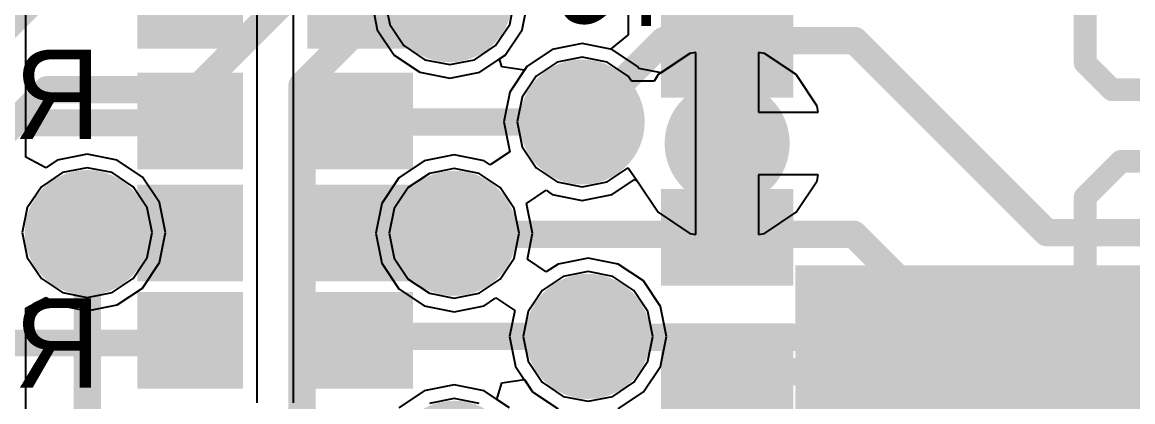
# Model space of a CAD drawing. Header units: millimetres. Extents: x 6 to 417, y 41 to 311.
# Drawn here: x 93.46 to 99.67, y 97.16 to 99.28 of the extents above; entities that cross this region are included whole.
import ezdxf

# ---------------------------------------------------------------- set-up
doc = ezdxf.new("R2010")
doc.units = ezdxf.units.MM
for name, color, linetype in [('BottomLayer', 5, 'Continuous'), ('BottomOverlay', 54, 'Continuous'), ('BottomPaste', 16, 'Continuous'), ('BottomSolder', 6, 'Continuous'), ('DrillDrawing', 1, 'Continuous'), ('KeepOutLayer', 6, 'Continuous'), ('MidLayer1', 16, 'Continuous'), ('MidLayer2', 76, 'Continuous'), ('MultiLayer', 9, 'Continuous'), ('TopLayer', 1, 'Continuous')]:
    doc.layers.add(name, color=color, linetype=linetype)

msp = doc.modelspace()

# ---------------------------------------------------------------- linework, layer by layer
at = {"layer": 'BottomLayer'}
for p, q in [((94.775, 99.05), (94.775, 99.75)), ((94.975, 99.75), (94.975, 99.05)), ((96.846, 99.579), (96.846, 99.207)), ((96.2545, 99.2354), (96.2878, 99.403)), ((96.1596, 99.0934), (96.2545, 99.2354)), ((96.846, 99.207), (96.7478, 99.1264)), ((96.59, 99.1578), (96.4224, 99.1245)), ((96.7478, 99.1264), (96.59, 99.1578)), ((96.1278, 99.0722), (96.1596, 99.0934)), ((96.4224, 99.1245), (96.2804, 99.0296)), ((94.775, 98.375), (94.775, 99.05)), ((94.975, 99.05), (94.975, 98.375)), ((96.1412, 99.0279), (96.1278, 99.0722)), ((96.2669, 99.0093), (96.1412, 99.0279)), ((96.2804, 99.0296), (96.2669, 99.0093)), ((94.775, 97.75), (94.775, 98.375)), ((94.975, 98.375), (94.975, 97.75)), ((94.775, 97.15), (94.775, 97.75)), ((94.975, 97.75), (94.975, 97.15)), ((96.1138, 97.1698), (96.1419, 97.2621)), ((96.1419, 97.2621), (96.2675, 97.2808)), ((96.2675, 97.2808), (96.3132, 97.2124)), ((96.1846, 97.1226), (96.1138, 97.1698)), ((96.3132, 97.2124), (96.4552, 97.1175))]:
    msp.add_line(p, q, dxfattribs=at)
for points, const_width in [([(99.4, 99.05), (99.4, 99.675)], 0.127), ([(97.4, 98.15), (97.4, 99.1)], 0.1524), ([(99.4, 99.05), (99.55, 98.9)], 0.127), ([(99.55, 98.9), (100.8, 98.9)], 0.127), ([(91.825, 98.715), (94.35, 98.715)], 0.15), ([(95.3, 98.72), (96.59, 98.72)], 0.1524), ([(99.4, 98.3), (99.6, 98.5)], 0.127), ([(99.6, 98.5), (100.1, 98.5)], 0.127), ([(99.4, 97.4), (99.4, 98.3)], 0.127), ([(93.825, 98.102), (94.375, 98.1)], 0.1524), ([(95.325, 98.1), (95.875, 98.098)], 0.1524), ([(95.3328, 97.522), (96.6228, 97.522)], 0.1524), ([(91.825, 97.485), (94.375, 97.485)], 0.15), ([(97.4, 97.325), (98.35, 97.325)], 0.1524)]:
    msp.add_lwpolyline(points, dxfattribs=dict(at, const_width=const_width))
for points, const_width in [([(95.7103, 99.403, 1), (95.9897, 99.403, 1)], 0.2794), ([(97.3619, 99.1, 1), (97.4381, 99.1, 1)], 0.0762), ([(99.3682, 99.05, 1), (99.4317, 99.05, 1)], 0.0635), ([(99.3682, 99.05, 1), (99.4317, 99.05, 1)], 0.0635), ([(96.4503, 98.72, 1), (96.7297, 98.72, 1)], 0.2794), ([(99.5183, 98.9, 1), (99.5818, 98.9, 1)], 0.0635), ([(99.5183, 98.9, 1), (99.5818, 98.9, 1)], 0.0635), ([(97.2603, 98.6, 1), (97.5397, 98.6, 1)], 0.2794), ([(94.3125, 98.715, 1), (94.3875, 98.715, 1)], 0.075), ([(95.2619, 98.72, 1), (95.3381, 98.72, 1)], 0.0762), ([(96.5519, 98.72, 1), (96.6281, 98.72, 1)], 0.0762), ([(99.5682, 98.5, 1), (99.6317, 98.5, 1)], 0.0635), ([(99.5682, 98.5, 1), (99.6317, 98.5, 1)], 0.0635), ([(93.6853, 98.102, 1), (93.9647, 98.102, 1)], 0.2794), ([(95.7353, 98.098, 1), (96.0147, 98.098, 1)], 0.2794), ([(99.3682, 98.3, 1), (99.4317, 98.3, 1)], 0.0635), ([(99.3682, 98.3, 1), (99.4317, 98.3, 1)], 0.0635), ([(97.3619, 98.15, 1), (97.4381, 98.15, 1)], 0.0762), ([(93.7869, 98.102, 1), (93.8631, 98.102, 1)], 0.0762), ([(94.3369, 98.1, 1), (94.4131, 98.1, 1)], 0.0762), ([(95.2869, 98.1, 1), (95.3631, 98.1, 1)], 0.0762), ([(95.8369, 98.098, 1), (95.9131, 98.098, 1)], 0.0762), ([(96.4831, 97.522, 1), (96.7625, 97.522, 1)], 0.2794), ([(95.2947, 97.522, 1), (95.3709, 97.522, 1)], 0.0762), ([(96.5847, 97.522, 1), (96.6609, 97.522, 1)], 0.0762), ([(94.3375, 97.485, 1), (94.4125, 97.485, 1)], 0.075), ([(99.3682, 97.4, 1), (99.4317, 97.4, 1)], 0.0635), ([(97.3619, 97.325, 1), (97.4381, 97.325, 1)], 0.0762), ([(98.3119, 97.325, 1), (98.3881, 97.325, 1)], 0.0762)]:
    msp.add_lwpolyline(points, format="xyb", close=True, dxfattribs=dict(at, const_width=const_width))
for points in [[(94.625, 99.6), (94.175, 99.6), (94.625, 99.2), (94.175, 99.2)], [(95.575, 99.6), (95.125, 99.6), (95.575, 99.2), (95.125, 99.2)], [(97.7, 98.925), (97.7, 99.325), (97.1, 98.925), (97.1, 99.325)], [(94.625, 98.925), (94.175, 98.925), (94.625, 98.525), (94.175, 98.525)], [(95.575, 98.925), (95.125, 98.925), (95.575, 98.525), (95.125, 98.525)], [(94.625, 98.3), (94.175, 98.3), (94.625, 97.9), (94.175, 97.9)], [(95.575, 98.3), (95.125, 98.3), (95.575, 97.9), (95.125, 97.9)], [(97.1, 98.275), (97.1, 97.875), (97.7, 98.275), (97.7, 97.875)], [(97.85, 97.85), (97.85, 96.85), (99.65, 97.85), (99.65, 96.85)], [(94.625, 97.7), (94.175, 97.7), (94.625, 97.3), (94.175, 97.3)], [(95.575, 97.7), (95.125, 97.7), (95.575, 97.3), (95.125, 97.3)], [(97.1, 97.525), (97.1, 97.125), (97.7, 97.525), (97.7, 97.125)]]:
    msp.add_solid(points, dxfattribs=at)
at = {"layer": 'BottomPaste'}
for points in [[(94.575, 99.55), (94.225, 99.55), (94.575, 99.25), (94.225, 99.25)], [(95.525, 99.55), (95.175, 99.55), (95.525, 99.25), (95.175, 99.25)], [(97.65, 98.975), (97.65, 99.275), (97.15, 98.975), (97.15, 99.275)], [(94.575, 98.875), (94.225, 98.875), (94.575, 98.575), (94.225, 98.575)], [(95.525, 98.875), (95.175, 98.875), (95.525, 98.575), (95.175, 98.575)], [(94.575, 98.25), (94.225, 98.25), (94.575, 97.95), (94.225, 97.95)], [(95.525, 98.25), (95.175, 98.25), (95.525, 97.95), (95.175, 97.95)], [(97.15, 98.225), (97.15, 97.925), (97.65, 98.225), (97.65, 97.925)], [(97.9, 97.8), (97.9, 96.9), (99.6, 97.8), (99.6, 96.9)], [(94.575, 97.65), (94.225, 97.65), (94.575, 97.35), (94.225, 97.35)], [(95.525, 97.65), (95.175, 97.65), (95.525, 97.35), (95.175, 97.35)], [(97.15, 97.475), (97.15, 97.175), (97.65, 97.475), (97.65, 97.175)]]:
    msp.add_solid(points, dxfattribs=at)
at = {"layer": 'BottomSolder', "const_width": 0.3494}
for points in [[(95.6753, 99.403, 1), (96.0247, 99.403, 1)], [(96.4153, 98.72, 1), (96.7647, 98.72, 1)], [(97.2253, 98.6, 1), (97.5747, 98.6, 1)], [(93.6503, 98.102, 1), (93.9997, 98.102, 1)], [(95.7003, 98.098, 1), (96.0497, 98.098, 1)], [(96.4481, 97.522, 1), (96.7975, 97.522, 1)], [(95.7003, 96.813, 1), (96.0497, 96.813, 1)]]:
    msp.add_lwpolyline(points, format="xyb", close=True, dxfattribs=at)
at = {"layer": 'BottomSolder'}
for points in [[(94.695, 99.67), (94.105, 99.67), (94.695, 99.13), (94.105, 99.13)], [(95.645, 99.67), (95.055, 99.67), (95.645, 99.13), (95.055, 99.13)], [(97.77, 98.855), (97.77, 99.395), (97.03, 98.855), (97.03, 99.395)], [(94.695, 98.995), (94.105, 98.995), (94.695, 98.455), (94.105, 98.455)], [(95.645, 98.995), (95.055, 98.995), (95.645, 98.455), (95.055, 98.455)], [(94.695, 98.37), (94.105, 98.37), (94.695, 97.83), (94.105, 97.83)], [(95.645, 98.37), (95.055, 98.37), (95.645, 97.83), (95.055, 97.83)], [(97.03, 98.345), (97.03, 97.805), (97.77, 98.345), (97.77, 97.805)], [(97.78, 97.92), (97.78, 96.78), (99.72, 97.92), (99.72, 96.78)], [(94.695, 97.77), (94.105, 97.77), (94.695, 97.23), (94.105, 97.23)], [(95.645, 97.77), (95.055, 97.77), (95.645, 97.23), (95.055, 97.23)], [(97.03, 97.595), (97.03, 97.055), (97.77, 97.595), (97.77, 97.055)]]:
    msp.add_solid(points, dxfattribs=at)
at = {"layer": 'DrillDrawing', "const_width": 0.1}
for points in [[(119.9857, 99, -39.996351), (119.9857, 101)], [(119.9819, 99, -39.98872), (119.9819, 101)]]:
    msp.add_lwpolyline(points, format="xyb", dxfattribs=at)
at = {"layer": 'DrillDrawing', "const_width": 0.1524}
for points in [[(95.7738, 99.403, 1), (95.9262, 99.403, 1)], [(96.5138, 98.72, 1), (96.6662, 98.72, 1)], [(97.3238, 98.6, 1), (97.4762, 98.6, 1)], [(93.7488, 98.102, 1), (93.9012, 98.102, 1)], [(95.7988, 98.098, 1), (95.9512, 98.098, 1)], [(96.5466, 97.522, 1), (96.699, 97.522, 1)]]:
    msp.add_lwpolyline(points, format="xyb", close=True, dxfattribs=at)
at = {"layer": 'KeepOutLayer', "const_width": 0.1}
msp.add_lwpolyline([(119.9857, 99, -39.996351), (119.9857, 101)], format="xyb", dxfattribs=at)
at = {"layer": 'MidLayer1'}
for p, q in [((95.4874, 99.403), (95.515, 99.2642)), ((96.185, 99.2642), (96.2126, 99.403)), ((95.515, 99.2642), (95.5936, 99.1466)), ((96.1064, 99.1466), (96.185, 99.2642)), ((95.5936, 99.1466), (95.7113, 99.068)), ((95.9888, 99.068), (96.1064, 99.1466)), ((96.59, 99.0826), (96.4512, 99.055)), ((96.7287, 99.055), (96.59, 99.0826)), ((97.1919, 99.1025), (97.0154, 98.9846)), ((97.225, 99.109), (97.1919, 99.1025)), ((97.225, 98.6), (97.225, 99.109)), ((97.6081, 99.1025), (97.575, 99.109)), ((97.575, 99.109), (97.575, 98.775)), ((97.7846, 98.9846), (97.6081, 99.1025)), ((95.7113, 99.068), (95.85, 99.0404)), ((95.85, 99.0404), (95.9888, 99.068)), ((96.4512, 99.055), (96.3336, 98.9764)), ((96.8464, 98.9764), (96.7287, 99.055)), ((96.3336, 98.9764), (96.255, 98.8587)), ((96.8647, 98.949), (96.8464, 98.9764)), ((97.0154, 98.9846), (96.9917, 98.949)), ((97.9025, 98.8081), (97.7846, 98.9846)), ((96.9917, 98.949), (96.8647, 98.949)), ((96.255, 98.8587), (96.2274, 98.72)), ((97.575, 98.775), (97.909, 98.775)), ((97.909, 98.775), (97.9025, 98.8081)), ((96.2274, 98.72), (96.255, 98.5813)), ((97.225, 98.091), (97.225, 98.6)), ((96.255, 98.5813), (96.3336, 98.4636)), ((93.825, 98.4646), (93.6863, 98.437)), ((93.9637, 98.437), (93.825, 98.4646)), ((96.3336, 98.4636), (96.4512, 98.385)), ((96.7287, 98.385), (96.8464, 98.4636)), ((96.8464, 98.4636), (96.8464, 98.4636)), ((96.8464, 98.4636), (96.8464, 98.4636)), ((96.8464, 98.4636), (96.8975, 98.3919)), ((93.6863, 98.437), (93.5686, 98.3584)), ((94.0814, 98.3584), (93.9637, 98.437)), ((95.7363, 98.4329), (95.6186, 98.3543)), ((95.875, 98.4605), (95.7363, 98.4329)), ((96.0138, 98.4329), (95.875, 98.4605)), ((96.1314, 98.3543), (96.0138, 98.4329)), ((97.909, 98.425), (97.575, 98.425)), ((97.575, 98.425), (97.575, 98.091)), ((97.9025, 98.3919), (97.909, 98.425)), ((93.5686, 98.3584), (93.49, 98.2408)), ((94.16, 98.2408), (94.0814, 98.3584)), ((95.6186, 98.3543), (95.54, 98.2367)), ((96.21, 98.2367), (96.1314, 98.3543)), ((96.4512, 98.385), (96.59, 98.3574)), ((96.59, 98.3574), (96.7287, 98.385)), ((96.8975, 98.3919), (96.8975, 98.3919)), ((96.8975, 98.3919), (96.8976, 98.3919)), ((96.8976, 98.3919), (97.0154, 98.2154)), ((97.7846, 98.2154), (97.9025, 98.3919)), ((93.49, 98.2408), (93.4624, 98.102)), ((94.1876, 98.102), (94.16, 98.2408)), ((95.54, 98.2367), (95.5124, 98.098)), ((96.2376, 98.098), (96.21, 98.2367)), ((97.0154, 98.2154), (97.1919, 98.0975)), ((97.6081, 98.0975), (97.7846, 98.2154)), ((93.4624, 98.102), (93.49, 97.9633)), ((94.16, 97.9633), (94.1876, 98.102)), ((95.5124, 98.098), (95.54, 97.9592)), ((96.21, 97.9592), (96.2376, 98.098)), ((97.1919, 98.0975), (97.225, 98.091)), ((97.575, 98.091), (97.6081, 98.0975)), ((93.49, 97.9633), (93.5686, 97.8456)), ((94.0814, 97.8456), (94.16, 97.9633)), ((95.54, 97.9592), (95.6186, 97.8416)), ((96.1314, 97.8416), (96.21, 97.9592)), ((93.5686, 97.8456), (93.6863, 97.7671)), ((93.9637, 97.7671), (94.0814, 97.8456)), ((95.6186, 97.8416), (95.7363, 97.763)), ((96.0138, 97.763), (96.1314, 97.8416)), ((96.484, 97.8569), (96.3664, 97.7784)), ((96.6228, 97.8845), (96.484, 97.8569)), ((96.7615, 97.8569), (96.6228, 97.8845)), ((96.8791, 97.7784), (96.7615, 97.8569)), ((93.6863, 97.7671), (93.825, 97.7395)), ((93.825, 97.7395), (93.9637, 97.7671)), ((95.7363, 97.763), (95.875, 97.7354)), ((95.875, 97.7354), (96.0138, 97.763)), ((96.3664, 97.7784), (96.2878, 97.6607)), ((96.9577, 97.6607), (96.8791, 97.7784)), ((96.2878, 97.6607), (96.2602, 97.522)), ((96.9853, 97.522), (96.9577, 97.6607)), ((96.2602, 97.522), (96.2878, 97.3832)), ((96.9577, 97.3832), (96.9853, 97.522)), ((96.2878, 97.3832), (96.3664, 97.2656)), ((96.8791, 97.2656), (96.9577, 97.3832)), ((96.3664, 97.2656), (96.484, 97.187)), ((96.7615, 97.187), (96.8791, 97.2656)), ((95.875, 97.1755), (95.7363, 97.1479)), ((96.0138, 97.1479), (95.875, 97.1755)), ((96.484, 97.187), (96.6228, 97.1594)), ((96.6228, 97.1594), (96.7615, 97.187))]:
    msp.add_line(p, q, dxfattribs=at)
at = {"layer": 'MidLayer1', "const_width": 0.2794}
for points in [[(95.7103, 99.403, 1), (95.9897, 99.403, 1)], [(96.4503, 98.72, 1), (96.7297, 98.72, 1)], [(97.2603, 98.6, 1), (97.5397, 98.6, 1)], [(93.6853, 98.102, 1), (93.9647, 98.102, 1)], [(95.7353, 98.098, 1), (96.0147, 98.098, 1)], [(96.4831, 97.522, 1), (96.7625, 97.522, 1)]]:
    msp.add_lwpolyline(points, format="xyb", close=True, dxfattribs=at)
at = {"layer": 'MidLayer2', "const_width": 0.1524}
for points in [[(94.43, 98.9), (95.867, 100.337)], [(92.225, 98.1), (93.515, 99.39)], [(95.025, 98.925), (95.498, 99.398)], [(96.59, 98.72), (97.045, 99.175)], [(97.045, 99.175), (98.1125, 99.175)], [(98.1125, 99.175), (99.1855, 98.102)], [(92.5, 97.8), (93.6, 98.9)], [(93.6, 98.9), (94.43, 98.9)], [(95.025, 95.175), (95.025, 98.925)], [(93.825, 96.2), (93.825, 98.102)], [(95.875, 98.093), (98.107, 98.093)], [(98.107, 98.093), (98.5, 97.7)], [(99.1855, 98.102), (99.8176, 98.102)], [(98.5, 97.7), (100.1, 97.7)], [(96.8228, 97.517), (98.158, 97.517)], [(98.158, 97.517), (98.375, 97.3)], [(98.375, 97.3), (99.8196, 97.3)]]:
    msp.add_lwpolyline(points, dxfattribs=at)
at = {"layer": 'MidLayer2'}
for points, const_width in [([(95.7103, 99.403, 1), (95.9897, 99.403, 1)], 0.2794), ([(97.0069, 99.175, 1), (97.0831, 99.175, 1)], 0.0762), ([(97.0069, 99.175, 1), (97.0831, 99.175, 1)], 0.0762), ([(98.0744, 99.175, 1), (98.1506, 99.175, 1)], 0.0762), ([(98.0744, 99.175, 1), (98.1506, 99.175, 1)], 0.0762), ([(93.5619, 98.9, 1), (93.6381, 98.9, 1)], 0.0762), ([(93.5619, 98.9, 1), (93.6381, 98.9, 1)], 0.0762), ([(94.3919, 98.9, 1), (94.4681, 98.9, 1)], 0.0762), ([(94.3919, 98.9, 1), (94.4681, 98.9, 1)], 0.0762), ([(94.9869, 98.925, 1), (95.0631, 98.925, 1)], 0.0762), ([(94.9869, 98.925, 1), (95.0631, 98.925, 1)], 0.0762), ([(96.4503, 98.72, 1), (96.7297, 98.72, 1)], 0.2794), ([(97.2603, 98.6, 1), (97.5397, 98.6, 1)], 0.2794), ([(96.5519, 98.72, 1), (96.6281, 98.72, 1)], 0.0762), ([(93.6853, 98.102, 1), (93.9647, 98.102, 1)], 0.2794), ([(95.7353, 98.098, 1), (96.0147, 98.098, 1)], 0.2794), ([(93.7869, 98.102, 1), (93.8631, 98.102, 1)], 0.0762), ([(95.8369, 98.093, 1), (95.9131, 98.093, 1)], 0.0762), ([(98.0689, 98.093, 1), (98.1451, 98.093, 1)], 0.0762), ([(98.0689, 98.093, 1), (98.1451, 98.093, 1)], 0.0762), ([(99.1474, 98.102, 1), (99.2236, 98.102, 1)], 0.0762), ([(99.1474, 98.102, 1), (99.2236, 98.102, 1)], 0.0762), ([(96.4831, 97.522, 1), (96.7625, 97.522, 1)], 0.2794), ([(98.4619, 97.7, 1), (98.5381, 97.7, 1)], 0.0762), ([(98.4619, 97.7, 1), (98.5381, 97.7, 1)], 0.0762), ([(96.7847, 97.517, 1), (96.8609, 97.517, 1)], 0.0762), ([(98.1199, 97.517, 1), (98.1961, 97.517, 1)], 0.0762), ([(98.1199, 97.517, 1), (98.1961, 97.517, 1)], 0.0762), ([(98.3369, 97.3, 1), (98.4131, 97.3, 1)], 0.0762), ([(98.3369, 97.3, 1), (98.4131, 97.3, 1)], 0.0762)]:
    msp.add_lwpolyline(points, format="xyb", close=True, dxfattribs=dict(at, const_width=const_width))
at = {"layer": 'MultiLayer', "const_width": 0.2794}
for points in [[(95.7103, 99.403, 1), (95.9897, 99.403, 1)], [(96.4503, 98.72, 1), (96.7297, 98.72, 1)], [(97.2603, 98.6, 1), (97.5397, 98.6, 1)], [(93.6853, 98.102, 1), (93.9647, 98.102, 1)], [(95.7353, 98.098, 1), (96.0147, 98.098, 1)], [(96.4831, 97.522, 1), (96.7625, 97.522, 1)]]:
    msp.add_lwpolyline(points, format="xyb", close=True, dxfattribs=at)
at = {"layer": 'TopLayer'}
for p, q in [((93.4824, 98.5243), (93.4824, 101.981)), ((95.4122, 99.403), (95.4455, 99.2354)), ((96.2545, 99.2354), (96.2878, 99.403)), ((95.4455, 99.2354), (95.5404, 99.0934)), ((96.1596, 99.0934), (96.2545, 99.2354)), ((96.59, 99.1578), (96.4224, 99.1245)), ((96.7575, 99.1245), (96.59, 99.1578)), ((95.5404, 99.0934), (95.6825, 98.9985)), ((96.0175, 98.9985), (96.1596, 99.0934)), ((96.4224, 99.1245), (96.2804, 99.0296)), ((96.8996, 99.0296), (96.7575, 99.1245)), ((97.1919, 99.1025), (97.0308, 98.9948)), ((97.225, 99.109), (97.1919, 99.1025)), ((97.225, 98.6), (97.225, 99.109)), ((97.6081, 99.1025), (97.575, 99.109)), ((97.575, 99.109), (97.575, 98.775)), ((97.7846, 98.9846), (97.6081, 99.1025)), ((96.2804, 99.0296), (96.1855, 98.8875)), ((96.9062, 99.0196), (96.8996, 99.0296)), ((95.6825, 98.9985), (95.85, 98.9652)), ((95.85, 98.9652), (96.0175, 98.9985)), ((97.0308, 98.9948), (96.9062, 99.0196)), ((97.9025, 98.8081), (97.7846, 98.9846)), ((96.1855, 98.8875), (96.1522, 98.72)), ((97.575, 98.775), (97.909, 98.775)), ((97.909, 98.775), (97.9025, 98.8081)), ((96.1522, 98.72), (96.1855, 98.5525)), ((97.225, 98.091), (97.225, 98.6)), ((93.5944, 98.4644), (93.4824, 98.5243)), ((93.825, 98.5398), (93.6575, 98.5065)), ((93.9925, 98.5065), (93.825, 98.5398)), ((95.875, 98.5358), (95.7075, 98.5025)), ((96.0425, 98.5025), (95.875, 98.5358)), ((96.1855, 98.5525), (96.0766, 98.4797)), ((93.6575, 98.5065), (93.5944, 98.4644)), ((94.1346, 98.4116), (93.9925, 98.5065)), ((95.7075, 98.5025), (95.5654, 98.4076)), ((96.0766, 98.4797), (96.0425, 98.5025)), ((94.2295, 98.2696), (94.1346, 98.4116)), ((95.5654, 98.4076), (95.4705, 98.2655)), ((97.909, 98.425), (97.575, 98.425)), ((97.575, 98.425), (97.575, 98.091)), ((97.9025, 98.3919), (97.909, 98.425)), ((96.2795, 98.2655), (96.3884, 98.3383)), ((96.3884, 98.3383), (96.4224, 98.3155)), ((96.7575, 98.3155), (96.8817, 98.3985)), ((96.8817, 98.3985), (96.8975, 98.3919)), ((96.8975, 98.3919), (97.0154, 98.2154)), ((97.7846, 98.2154), (97.9025, 98.3919)), ((96.4224, 98.3155), (96.59, 98.2822)), ((96.59, 98.2822), (96.7575, 98.3155)), ((94.2628, 98.102), (94.2295, 98.2696)), ((95.4705, 98.2655), (95.4372, 98.098)), ((96.3128, 98.098), (96.2795, 98.2655)), ((97.0154, 98.2154), (97.1919, 98.0975)), ((97.6081, 98.0975), (97.7846, 98.2154)), ((94.2295, 97.9345), (94.2628, 98.102)), ((95.4372, 98.098), (95.4705, 97.9304)), ((96.284, 97.9532), (96.3128, 98.098)), ((97.1919, 98.0975), (97.225, 98.091)), ((97.575, 98.091), (97.6081, 98.0975)), ((94.1346, 97.7924), (94.2295, 97.9345)), ((95.4705, 97.9304), (95.5654, 97.7884)), ((96.3896, 97.8826), (96.284, 97.9532)), ((96.4552, 97.9265), (96.3896, 97.8826)), ((96.6228, 97.9598), (96.4552, 97.9265)), ((96.7903, 97.9265), (96.6228, 97.9598)), ((96.9323, 97.8316), (96.7903, 97.9265)), ((93.9925, 97.6975), (94.1346, 97.7924)), ((95.5654, 97.7884), (95.7075, 97.6935)), ((97.0272, 97.6895), (96.9323, 97.8316)), ((93.4824, 97.6798), (93.5944, 97.7396)), ((93.5944, 97.7396), (93.6575, 97.6975)), ((96.0425, 97.6935), (96.1081, 97.7373)), ((96.1081, 97.7373), (96.2137, 97.6668)), ((93.4824, 96.6484), (93.4824, 97.6798)), ((93.6575, 97.6975), (93.825, 97.6642)), ((93.825, 97.6642), (93.9925, 97.6975)), ((95.7075, 97.6935), (95.875, 97.6602)), ((95.875, 97.6602), (96.0425, 97.6935)), ((96.2137, 97.6668), (96.1849, 97.522)), ((97.0606, 97.522), (97.0272, 97.6895)), ((96.1849, 97.522), (96.2183, 97.3544)), ((97.0272, 97.3544), (97.0606, 97.522)), ((96.2183, 97.3544), (96.3132, 97.2124)), ((96.9323, 97.2124), (97.0272, 97.3544)), ((95.875, 97.2508), (95.7075, 97.2175)), ((96.0425, 97.2175), (95.875, 97.2508)), ((95.7075, 97.2175), (95.5654, 97.1226)), ((96.1846, 97.1226), (96.0425, 97.2175)), ((96.3132, 97.2124), (96.4552, 97.1175)), ((96.7903, 97.1175), (96.9323, 97.2124))]:
    msp.add_line(p, q, dxfattribs=at)
at = {"layer": 'TopLayer', "const_width": 0.2794}
for points in [[(95.7103, 99.403, 1), (95.9897, 99.403, 1)], [(96.4503, 98.72, 1), (96.7297, 98.72, 1)], [(97.2603, 98.6, 1), (97.5397, 98.6, 1)], [(93.6853, 98.102, 1), (93.9647, 98.102, 1)], [(95.7353, 98.098, 1), (96.0147, 98.098, 1)], [(96.4831, 97.522, 1), (96.7625, 97.522, 1)]]:
    msp.add_lwpolyline(points, format="xyb", close=True, dxfattribs=at)

# ---------------------------------------------------------------- texts
at = {"layer": 'BottomOverlay', "text_generation_flag": 2}
for s, rotation, p in [('C52', 90, (96.975, 100.45)), ('R74', 360, (93.9, 98.625)), ('R73', 360, (93.9, 97.235))]:
    msp.add_text(s, height=0.5, rotation=rotation, dxfattribs=at).set_placement(p)

doc.saveas('drawing.dxf')
